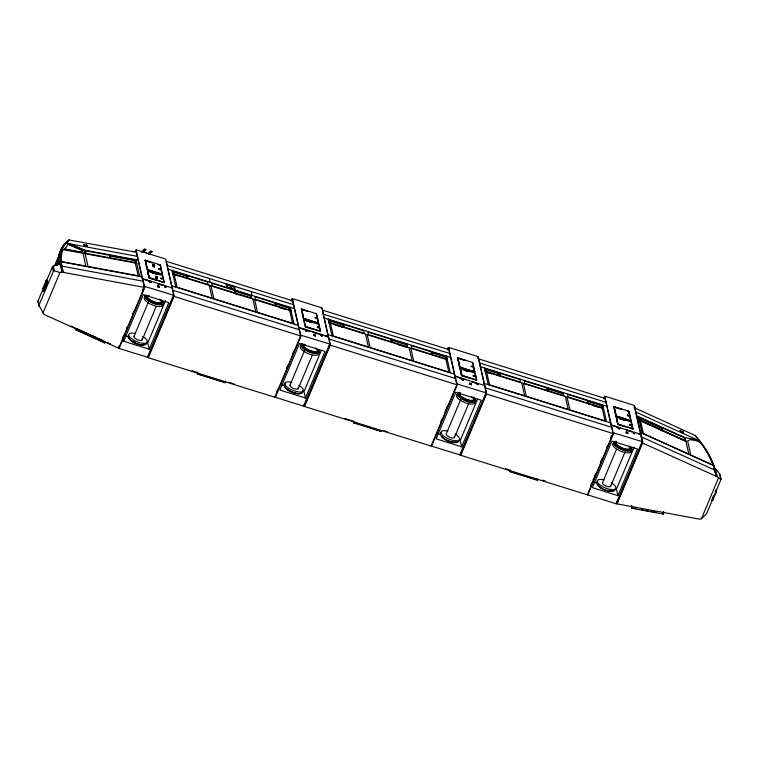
<?xml version="1.0" encoding="UTF-8"?>
<svg xmlns="http://www.w3.org/2000/svg" width="759" height="759" viewBox="0 0 759 759"><rect width="100%" height="100%" fill="white"/><g stroke="black" fill="none" stroke-linecap="round" stroke-linejoin="round"><path stroke-width="1.14" d="M57.599 265.1L58.045 263.8M57.551 265.081L58.092 263.8M715.481 490.76L715.376 491.282M142.227 252.263A6.281 1.48 -72.7 0 1 143.034 250.973L144.608 249.132L145.823 249.512L144.238 251.352A6.281 1.48 -72.7 0 0 143.555 252.424M148.527 253.98A6.281 1.48 -72.7 0 1 149.219 252.899L150.794 251.068L152.009 251.447L150.424 253.278A6.281 1.48 -72.7 0 0 149.741 254.35M325.165 336.028L328.457 337.062L321.996 307.869L292.329 298.6L298.866 327.385L328.571 336.806L330.222 344.178L300.972 335.222L298.799 327.793L309.786 331.228M484.792 385.591L478.217 356.654L448.55 347.394L455.096 376.17L484.792 385.591L486.443 392.963L457.193 384.007L455.125 376.331M144.295 287.386L61.877 272.101L59.97 272.49L53.661 270.631L38.918 305.222L44.088 314.463L118.746 348.239L144.295 287.386L136.307 252.244L68.746 239.929A1.546 1.138 -1.5 0 0 67.949 240.451M65.549 247.937L64.847 249.322L68.054 244.189L82.285 250.204L82.703 252.633L82.285 250.204M67.788 240.982C62.153 244.284 57.257 255.479 59.325 263.534M68.054 244.189L82.209 250.47M110.055 256.03L110.235 255.366L110.653 258.648L110.055 256.03L134.704 260.593L138.204 275.773L88.035 266.466M134.704 260.593L134.884 259.939L85.577 250.793L86.175 253.421L135.482 262.557L135.301 263.221M631.535 508.217L631.849 506.13L631.535 508.217L663.176 514.09L663.489 511.993L663.176 514.09M62.864 249.597L62.409 251.201A143.555 56.166 15.1 0 0 61.251 259.787L61.432 261.57L85.881 266.067L82.978 253.297L62.295 249.493M42.789 291.209L46.66 282.433L46.384 280.137L47.438 280.498L47.694 282.756L44.05 291.428L42.789 291.209L42.523 288.942L46.365 280.109M712.881 500.048L711.553 500.124L712.843 500.134L716.411 491.604L716.126 489.28M616.612 501.794L617.076 503.872L699.494 519.156L701.401 518.758L706.582 513.739L720.974 479.46L717.283 476.785L642.626 443.019L640.226 432.431L713.726 465.675M39.221 306.702L38.178 302.129A1.48 1.11 -40.7 0 1 38.016 301.076L43.842 287.234M44.734 285.099L52.333 266.997A1.262 0.949 -40.7 0 1 53.31 266.105L57.618 264.521L61.47 264.284L63.31 272.367M54.496 265.802L61.849 248.411M58.841 263.506L58.984 260.973A113.243 20.74 -71.4 0 1 57.693 264.398M42.921 313.106L59.97 272.49M146.743 267.785L145.178 260.185L160.386 264.929L162.417 274.635M146.155 264.094L145.481 260.394L147.464 269.843M172.236 288.268L165.766 259.075L136.108 249.815L142.569 279.008L151.364 281.75M142.569 279.008L144.741 286.428L173.991 295.384L172.34 288.012L142.645 278.591M145.178 260.185L147.218 269.891L154.229 271.959M147.502 271.143L162.815 275.64L164.286 282.822M147.806 271.361L149.324 278.041L148.062 272.472M152.834 265.109L153.166 264.312L154.295 264.663L154.305 266.969L153.176 266.618L152.834 265.109L153.963 265.46L154.305 266.969M119.248 345.81L118.338 347.983L118.916 348.447L147.977 357.347L173.545 296.399M122.446 338.201L123.812 334.947M126.544 328.429L127.465 326.247M132.474 314.302L133.85 311.038M142.512 290.393L144.333 286.048M153.176 266.618L153.166 264.312L153.536 265.754C155.434 267.614 154.276 263.231 153.963 265.46M119.097 348.514L145.102 286.579M147.607 270.887L149.077 278.079L147.768 272.301M123.708 341.265L143.261 294.682L168.773 302.651L149.219 349.235L123.708 341.265L123.224 339.15M160.386 264.929L158.1 264.512M155.889 278.572L155.889 276.267L157.018 276.627L157.018 278.923L155.889 278.572L155.889 276.267L156.25 277.718C158.147 279.568 156.99 275.185 156.677 277.424L157.018 278.923M133.935 336.455L148.441 301.902M162.113 274.426L160.13 264.967L157.768 264.521M157.417 285.773L158.906 285.953L159.02 287.215L157.644 286.788L157.417 285.773L158.792 286.209L159.02 287.215M157.644 286.788L157.521 285.517M162.464 275.934L164.086 282.357L161.724 281.912M142.17 339.937L156.221 306.456M173.802 273.847L173.536 274.483L173.213 271.219L207.463 281.921L208.061 284.54L173.802 273.847L173.213 271.219M165.519 300.64L147.777 342.888L149.219 349.235M147.379 357.347L173.384 295.412M299.198 329.719L172.635 290.185L174.048 296.418L148.309 357.736L274.872 397.261L300.611 335.943L292.632 300.801L166.069 261.276L172.388 289.094M186.866 277.832L186.742 275.451L187.065 278.714M197.387 374.073L197.653 372.678L197.387 374.073L225.034 382.707L225.3 381.312L225.034 382.707M235.394 292.993L235.271 290.602L235.594 293.866L238.933 294.909M250.954 297.851L250.831 295.46L211.647 283.221L212.245 285.849L251.428 298.088L250.831 295.46M276.058 306.503L275.735 303.239M289.397 309.852L289.264 307.461L255.015 296.769L255.612 299.397L289.862 310.089L289.264 307.461M302.243 313.429L301.399 308.97L316.607 313.723L318.647 323.429L316.247 314.017M301.399 308.97L303.439 318.676L311.579 321.104M303.685 318.638L301.702 309.179L307.234 311.199M304.511 323.4L303.837 319.681L319.036 324.425L320.507 331.617M276.845 391.34L277.756 389.168M286.418 368.523L287.794 365.259M292.803 353.314L293.724 351.132M274.578 396.815L275.327 397.299L301.323 335.374M303.837 319.681L305.298 326.863L311.816 328.903M305.545 326.825L304.141 319.89L311.921 322.613M289.985 385.192L304.492 350.639M313.638 334.567L315.127 334.738L315.251 336.009L313.865 335.573L313.638 334.567L315.023 334.994L315.251 336.009M313.865 335.573L313.742 334.311M320.203 331.408L318.789 324.472L319.947 330.288M298.221 388.665L312.272 355.193M329.558 322.404L329.434 320.013L363.684 330.706L364.282 333.334L330.032 322.632L329.434 320.013M321.285 350.506L303.998 391.672L305.45 398.029L279.929 390.06L299.482 343.476L325.004 351.445L305.45 398.029M275.327 397.299L303.609 406.131L329.605 344.207M330.231 344.14L304.198 406.141L303.609 406.131M455.419 378.504L328.865 338.979L322.29 310.061L448.854 349.586L456.842 384.728L431.093 446.045L304.539 406.52L330.279 345.203L329.102 340.013M343.296 327.499L342.964 324.235L343.296 327.499L335.402 325.032M353.618 422.867L353.874 421.463L353.618 422.867L381.265 431.501L381.635 430.6M391.625 341.778L391.492 339.387L391.824 342.66M406.786 344.89L407.052 344.254L367.868 332.015L368.466 334.643L407.649 346.872L407.384 347.518L406.786 344.89L391.227 340.032M432.089 354.415L431.956 352.024L432.554 354.652M445.22 356.891L445.486 356.256L411.236 345.554L411.833 348.182L446.083 358.884L445.818 359.519L445.22 356.891L431.691 352.669M474.868 372.214L472.829 362.508L457.63 357.764L459.669 367.47L467.269 369.842M464.906 379.671L455.096 376.17M459.669 367.47L457.63 357.764M458.872 362.83L457.933 357.973L459.916 367.422L459.394 365.126M476.728 380.401L475.267 373.219L460.058 368.476L461.529 375.658L469.66 378.077M440.818 421.662L441.738 419.48M444.926 411.881L445.837 409.708M446.747 407.536L447.668 405.363M430.789 445.561L431.548 446.093L457.544 384.158M461.529 375.658L460.058 368.476M461.88 375.363L460.362 368.684L461.88 375.363L476.424 380.193M472.477 362.802L474.565 372.005L473.521 367.403M446.207 433.977L460.713 399.424M469.859 383.352L471.348 383.532L471.472 384.794L470.087 384.367L469.859 383.352L471.244 383.788L471.472 384.794M470.087 384.367L469.973 383.096M454.442 437.459L468.948 402.906M485.788 371.189L485.656 368.798L519.906 379.5L520.503 382.119L486.253 371.426L485.656 368.798M477.506 399.3L460.229 440.467L461.671 446.823L436.15 438.854L455.713 392.27L481.225 400.24L461.671 446.823M431.548 446.093L459.831 454.926L485.921 393.02M486.453 392.934L460.447 454.897L459.831 454.926M611.65 427.298L485.086 387.773L478.521 358.855L605.075 398.38L613.063 433.522L587.324 494.84L460.76 455.315L486.5 393.997L485.324 388.807M498.919 373.665L499.194 373.03L499.517 376.293L498.919 373.665L485.39 369.443M509.839 471.652L510.105 470.257L509.839 471.652L537.486 480.286L537.865 479.394M563.406 395.43L563.273 393.039L524.089 380.8L524.687 383.428L563.871 395.667L563.273 393.039M537.486 480.286L537.751 478.891M588.31 403.209L588.178 400.818L588.51 404.082M602.039 408.314L601.716 405.04L567.457 394.348L568.055 396.976L602.314 407.668L601.716 405.04M631.09 421.008L629.05 411.302L613.851 406.549L614.932 412.061M611.213 425.22L604.781 396.179L634.439 405.448L640.909 434.641L638.708 433.958M613.851 406.549L615.891 416.255L615.416 414.158M616.242 415.96L614.154 406.767L616.242 415.96L630.786 420.79M630.786 428.512L633.063 428.939L631.488 422.013L616.28 417.26L617.228 422.137M616.479 417.725L617.997 424.404M590.663 485.656L592.029 482.401M592.94 480.229L593.851 478.056M594.762 475.884L595.673 473.711M600.692 461.757L602.067 458.493M606.621 447.63L607.532 445.457M610.729 437.848L611.64 435.675M587.087 494.489L587.77 494.887L613.775 432.953L642.664 441.757L641.013 434.385L611.318 424.964M616.28 417.26L617.75 424.442L625.35 426.824M628.699 411.596L630.9 420.533M629.05 411.302L626.773 410.875M602.437 482.771L616.488 449.3M626.194 431.89L626.317 433.152L627.807 433.332L627.579 432.317L626.194 431.89L626.317 433.152M631.137 422.308L632.645 428.987L631.384 423.418M627.579 432.317L627.693 433.588M610.672 486.244L625.169 451.7M634.192 447.004L616.45 489.251L617.892 495.608L592.381 487.639L611.934 441.055L637.446 449.024L617.892 495.608M587.77 494.887L616.052 503.72L642.057 441.785M642.674 441.681L616.678 503.615L616.052 503.72M617.076 503.872L642.626 443.019M701.401 518.758L718.45 478.142M712.274 498.701L713.564 495.636M134.998 251.865L136.108 249.815M291.219 300.668L292.329 298.6M291.171 301.029L292.196 299.122L292.889 299.34M447.44 349.463L448.55 347.394M447.393 349.823L448.427 347.916L449.119 348.134M603.661 398.257L604.781 396.179M603.623 398.617L604.648 396.701L605.34 396.919L604.287 398.873M105.264 342.138L104.77 342.992L76.109 330.023L76.488 328.666M76.109 330.023L76.602 329.169M104.77 342.992L105.15 341.635L77.551 329.15M640.122 420.163L684.789 440.372L684.191 437.744L639.533 417.535L639.771 420.771L639.372 419.025M661.506 428.247L661.857 427.64L662.104 430.875L661.506 428.247L639.173 418.143M62.447 247.481L61.251 249.332A146.667 57.01 23.2 0 0 58.234 259.806L57.314 262.661A120.311 17.837 -70.6 0 1 56.289 265.271M695.538 436.767L695.737 436.51A1.546 1.167 4.7 0 0 695.633 435.713L634.647 407.877M65.777 242.937L64.373 244.426A146.667 57.039 23.2 0 0 58.785 258.515L58.775 259.502A121.782 18.055 -70.6 0 1 56.375 265.688M162.16 278.8L160.993 278.079L162.16 278.8L160.785 278.373L161.316 278.961M477.003 384.348L478.483 384.671L477.041 384.509M630.729 425.429L629.41 424.793L630.169 425.401M634.552 433.778L633.234 433.142L634.163 433.787M144.608 249.132L142.967 250.755A6.717 1.575 -72.7 0 0 141.98 252.481M145.823 249.512L144.182 251.134A6.717 1.575 -72.7 0 0 143.812 251.684M150.794 251.068L149.153 252.681A6.717 1.575 -72.7 0 0 148.413 253.914M152.009 251.447L150.367 253.06A6.717 1.575 -72.7 0 0 149.874 253.829M69.486 239.853L66.118 243.269A144.571 56.564 15.1 0 0 62.504 248.971L61.697 250.992A144.295 56.46 15.1 0 0 60.53 259.635L63.016 272.31M150.671 282.652L149.352 282.025L150.69 282.433M316.142 318.173L314.976 317.452L315.744 318.41M461.851 379.547L463.17 380.183L461.842 379.766M473.236 375.952L474.565 376.511L473.218 376.17M627.313 415.287L628.632 415.923L627.295 415.505M618.253 428.399L619.505 428.712L618.414 428.048L619.401 428.892L618.149 428.655M47.438 280.498L46.052 280.498M61.185 264.227L61.109 264.227A1.774 1.603 -12.8 0 0 60.103 264.549M639.97 431.311L636.412 415.676L685.121 437.706L699.229 440.22M69.344 243.743L137.237 256.333M138.091 260.109L84.315 250.072L66.669 242.671L84.315 250.072L88.12 266.826M64.913 249.056L82.769 252.368M65.957 249.531L81.583 252.424M136.743 263.278L82.978 253.297M60.739 261.751L141.886 276.798M61.896 266.143L142.872 281.162M633.68 508.132L635.938 508.549M641.592 509.602L643.85 510.02M646.108 510.437L648.366 510.854M650.634 511.272L656.279 512.325M317.717 327.822L318.448 327.461L317.063 326.958L318.334 327.717L317.575 327.186M166.999 265.365L293.515 304.701M323.22 314.15L449.736 353.485M479.451 362.944L605.967 402.279M144.523 249.54L145.737 249.92M150.709 251.476L151.923 251.846M321.171 308.173L321.863 308.391M477.392 356.958L478.085 357.176L478.426 358.675L477.734 358.457M633.964 407.241L634.647 407.46L634.315 405.97M145.073 260.441L152.673 262.813M301.295 309.226L307.812 311.266M459.688 358.694L465.125 360.392M614.828 407.147L621.346 409.177M145.377 260.65L152.132 262.756M460.077 358.931L465.713 360.696M615.169 407.374L620.805 409.129M167.843 269.075L294.416 308.666M324.065 317.869L450.637 357.451M480.286 366.654L606.868 406.245M172.938 271.864L186.477 276.086M234.996 291.238L250.555 296.105M275.46 303.875L288.999 308.107M329.169 320.649L342.698 324.88M547.448 388.817L563.007 393.684M587.912 401.454L601.441 405.685M172.815 274.008L291.077 310.943M329.036 322.793L447.307 359.728M485.267 371.587L603.528 408.522M174.665 274.834L178.052 275.897M279.445 307.556L285.08 309.321M398.484 344.738L406.264 347.167M485.988 372.062L491.623 373.826M593.016 405.496L598.661 407.251M147.569 269.587L162.227 274.17M303.799 318.382L318.344 323.211L316.512 315.165M460.02 367.176L474.669 371.749M147.322 269.635L162.53 274.378M303.553 318.419L318.752 323.173M459.774 367.214L474.973 371.957M615.995 415.998L631.203 420.752M616.972 416.596L622.902 418.332M150.756 272.168L156.193 273.857M303.723 319.937L312.414 322.651M464.299 370.079L467.553 371.104M619.429 418.532L625.947 420.571M151.193 272.415L156.828 274.179M463.635 369.994L468.142 371.407M619.866 418.788L625.501 420.543M149.428 277.785L164.086 282.357M305.659 326.569L320.307 331.152M618.101 424.148L632.759 428.731M149.181 277.822L164.39 282.566M305.412 326.607L320.611 331.36M461.633 375.401L476.842 380.145M617.854 424.186L633.063 428.939M150.159 278.42L156.088 280.147M212.188 298.192L177.103 287.234L174.2 274.435M257.529 312.357L292.604 323.306L289.701 310.507M171.648 285.83L298.211 325.355M327.869 334.615L454.432 374.14M484.1 383.409L610.653 422.934M145.832 279.881L151.326 281.598M157.919 283.657L163.413 285.365M303.154 329.008L309.748 331.066M313.04 332.1L321.835 334.842M325.127 335.876L328.419 336.901M458.284 377.46L464.869 379.519M471.462 381.578L476.956 383.295M614.505 426.245L619.999 427.962M626.592 430.021L632.086 431.738M638.68 433.797L640.871 434.48M157.957 283.809L163.451 285.526M313.078 332.262L321.863 335.004M471.5 381.73L476.994 383.447M620.037 428.123L611.356 425.125L613.006 432.421L613.775 432.953M626.63 430.182L632.124 431.899M157.749 286.532L159.134 286.959M313.97 335.317L315.355 335.753M470.201 384.111L471.576 384.538M626.422 432.896L627.807 433.332M174.048 296.418L300.611 335.943M330.279 345.203L456.842 384.728M486.5 393.997L613.063 433.522M46.764 281.798L47.789 282.073M715.481 490.599L716.515 490.921M46.555 282.699L47.599 283.031M715.282 491.547L716.316 491.87M43.121 290.877L44.164 291.209M125.586 335.952L128.916 336.996M281.817 384.747L285.147 385.79M438.038 433.541L440.258 434.233M594.259 482.326L596.479 483.018M191.989 370.79L197.625 372.546M228.763 382.27L234.114 383.95M345.003 418.579L353.571 421.254M383.912 430.733L387.128 431.729M505.513 468.701L508.729 469.707M542.277 480.191L545.493 481.187M198.384 373.912L223.82 381.862M353.504 422.365L359.035 424.091M361.246 424.774L371.198 427.886M373.409 428.579L381.265 431.501M509.725 471.149L537.372 479.783M321.399 335.535L322.158 336.066L321.361 336.095M697.066 439.784L635.577 411.966L636.203 414.756M639.201 420.201L685.946 441.34M688.849 454.11L643.404 433.55L640.501 420.79M720.851 478.825C720.414 474.555 717.91 470.191 714.153 468.123L715.984 476.197M641.213 436.795L714.57 469.973M70.948 326.047L75.15 327.954M77.209 328.884L80.236 330.25M82.247 331.161L90.321 334.814M92.475 335.782L96.772 337.736M98.926 338.704L102.152 340.165M107.455 342.565L110.558 343.969M75.995 329.52L104.657 342.48M165.13 287.31L164.608 286.712L165.804 287.092M305.981 331.266L305.63 330.753L306.959 331.313M695.168 435.258L700.045 441.254A144.409 47.94 30.2 0 1 712.976 463.398L714.617 468.17M713.783 465.855L714.475 468.284A1.774 1.603 -12.8 0 1 714.855 468.72M696.933 437.952L702.796 445.476M706.752 451.301L700.737 442.687L696.401 440.723L690.32 439.67L687.626 441.017L690.794 454.992L712.967 465.049L712.331 463.123A143.555 47.656 30.2 0 0 707.303 452.601L703.821 446.985M706.762 451.33L713.574 464.831M713.745 465.457L714.058 468.104L713.783 467.288M720.936 479.565L720.016 475.523A1.262 1.167 41.3 0 0 719.807 474.261M715.452 468.711L717.283 476.785M714.409 468.237L716.249 476.32M685.121 437.706L688.925 454.461M685.007 437.715L685.804 441.226L639.315 420.192L638.518 416.682M662.123 427.763L662.721 430.381M663.745 511.917L663.888 512.553M638.376 416.568L642.18 433.313M634.875 408.902L635.34 410.942M628.964 412.744L630.264 418.494M631.535 505.949L631.678 506.576M604.648 396.701L604.989 398.2M602.703 404.889L606.507 421.634M602.58 404.908L603.377 408.418M602.143 408.086L605.056 420.884L569.971 409.936L567.068 397.128M587.352 400.562L587.95 403.181M565.351 396.596L568.254 409.395L526.357 396.312L523.444 383.513M547.713 388.181L548.045 391.445L547.647 389.699M546.85 387.906L547.448 390.534M521.727 382.972L524.64 395.771L489.555 384.813L486.642 372.014M500.02 373.286L500.617 375.914M509.801 470.039L509.944 470.675M484.593 368.058L485.39 371.568M484.441 367.954L488.246 384.699M476.529 379.936L475.02 373.257L475.419 375.743M448.427 347.916L448.759 349.406M446.482 356.094L450.286 372.849M446.358 356.113L447.155 359.624M445.486 356.256L446.083 358.884M445.922 359.301L448.835 372.1L413.75 361.142L410.837 348.343M460.286 453.237L460.76 455.315M431.131 351.768L431.719 354.396M409.12 347.802L412.033 360.61L370.126 347.518L367.223 334.719M407.052 344.254L407.649 346.872M390.619 339.121L391.217 341.749M365.506 334.178L368.409 346.986L333.324 336.028L330.421 323.23M343.799 324.491L344.387 327.12M328.362 319.264L329.159 322.774M328.211 319.159L332.015 335.914M302.386 312.888L303.429 317.49M302.727 315.526L303.202 317.623M292.196 299.122L292.538 300.621M290.251 307.31L294.065 324.055M290.128 307.329L290.925 310.829M304.065 404.452L304.539 406.52M274.9 302.983L275.498 305.602M254.616 299.549L257.595 312.67M251.201 291.541L252.073 295.384M252.899 299.018L255.802 311.816L213.905 298.733L210.993 285.925M234.408 286.323L235.271 290.137M234.398 290.327L234.996 292.955M226.116 283.743L226.979 287.547M209.313 278.525L210.167 282.291M209.275 285.393L212.254 298.505M225.546 381.274L225.689 381.9M187.568 275.707L188.166 278.335M197.349 372.46L197.492 373.096M172.141 270.479L172.938 273.98M171.989 270.375L175.794 287.12M160.813 268.677L161.857 273.278M146.677 266.4L147.199 268.695M135.918 259.644L139.722 276.39M135.795 259.682L136.592 263.193M134.884 259.939L135.482 262.557M109.941 255.309L110.539 257.937M84.467 250.166L85.264 253.667M105.378 341.626L105.529 342.252M76.194 328.429L76.346 329.055M60.037 264.018L61.877 272.101M53.31 266.105L54.344 270.669M52.333 266.997L53.253 271.039M38.026 301.076L38.946 305.118M59.174 262.699L59.468 264.255M705.367 449.764A146.667 57.039 23.2 0 1 706.62 451.662M709.902 457.241A146.667 57.039 23.2 0 1 711.259 459.963M610.701 485.807A4.469 1.632 22.8 0 1 605.891 485.997A4.469 1.632 22.8 0 1 602.741 482.439M630.748 447.079A9.981 3.643 22.8 0 1 622.608 450.021A9.981 3.643 22.8 0 1 614.619 441.302M630.966 450.011A9.981 3.643 22.8 0 1 620.701 451.207A9.981 3.643 22.8 0 1 613.927 442.971M630.691 447.117A8.482 3.093 22.8 0 1 621.963 448.142A8.482 3.093 22.8 0 1 616.213 441.14M630.312 448.019A8.482 3.093 22.8 0 1 621.583 449.034A8.482 3.093 22.8 0 1 615.834 442.032M629.296 445.969A7.732 2.818 22.8 0 1 623.936 448.56A7.732 2.818 22.8 0 1 616.08 441.966M615.16 489.508A9.981 3.643 22.8 0 1 603.396 489.062A9.981 3.643 22.8 0 1 597.817 481.339M613.101 490.656A8.482 3.093 22.8 0 1 604.401 489.963A8.482 3.093 22.8 0 1 597.57 484.233M611.251 482.809A9.981 3.643 22.8 0 1 613.101 489.612A9.981 3.643 22.8 0 1 598.462 483.559A9.981 3.643 22.8 0 1 604.192 479.897M611.697 490.807A7.732 2.818 22.8 0 1 607.304 490.637M601.84 488.379A7.732 2.818 22.8 0 1 598.272 484.489M629.031 446.605A7.732 2.818 22.8 0 1 626.336 449.774M624.6 449.451A7.732 2.818 22.8 0 1 622.731 448.882M620.862 448.114A7.732 2.818 22.8 0 1 619.126 447.193M615.558 443.294A7.732 2.818 22.8 0 1 616.545 442.136M454.224 436.482A4.469 1.632 22.8 0 1 450.21 437.421A4.469 1.632 22.8 0 1 446.52 433.655M474.527 398.285A9.981 3.643 22.8 0 1 466.387 401.226A9.981 3.643 22.8 0 1 458.398 392.517M474.745 401.217A9.981 3.643 22.8 0 1 464.47 402.422A9.981 3.643 22.8 0 1 457.696 394.177M473.682 397.251A8.482 3.093 22.8 0 1 467.8 400.088A8.482 3.093 22.8 0 1 459.186 392.858M474.09 399.225A8.482 3.093 22.8 0 1 465.362 400.24A8.482 3.093 22.8 0 1 459.612 393.238M473.075 397.175A7.732 2.818 22.8 0 1 466.776 399.452A7.732 2.818 22.8 0 1 460.59 392.707M458.939 440.713A9.981 3.643 22.8 0 1 447.174 440.267A9.981 3.643 22.8 0 1 441.586 432.554M456.88 441.861A8.482 3.093 22.8 0 1 449.214 441.577A8.482 3.093 22.8 0 1 441.605 436.397M455.03 434.025A9.981 3.643 22.8 0 1 456.871 440.818A9.981 3.643 22.8 0 1 442.241 434.774A9.981 3.643 22.8 0 1 447.962 431.103M455.476 442.013A7.732 2.818 22.8 0 1 452.819 442.174M451.083 441.852A7.732 2.818 22.8 0 1 447.345 440.514M442.99 437.545A7.732 2.818 22.8 0 1 442.279 436.558M472.762 400.828A7.732 2.818 22.8 0 1 471.614 401.037M466.5 400.097A7.732 2.818 22.8 0 1 464.641 399.319M462.905 398.399A7.732 2.818 22.8 0 1 459.574 395.373M459.337 394.509A7.732 2.818 22.8 0 1 460.324 393.352M471.671 396.786A7.732 2.818 22.8 0 1 473.493 400.354M297.993 387.688A4.469 1.632 22.8 0 1 293.989 388.636A4.469 1.632 22.8 0 1 290.299 384.86M318.296 349.501A9.981 3.643 22.8 0 1 310.165 352.432A9.981 3.643 22.8 0 1 302.177 343.723M318.524 352.432A9.981 3.643 22.8 0 1 308.249 353.628A9.981 3.643 22.8 0 1 301.475 345.392M318.239 349.538A8.482 3.093 22.8 0 1 310.545 350.952A8.482 3.093 22.8 0 1 302.964 344.074M317.86 350.43A8.482 3.093 22.8 0 1 309.141 351.455A8.482 3.093 22.8 0 1 303.382 344.453M317.556 349.368A7.732 2.818 22.8 0 1 310.545 350.667A7.732 2.818 22.8 0 1 303.638 344.387M302.414 390.809A9.981 3.643 22.8 0 1 292.139 392.005A9.981 3.643 22.8 0 1 285.365 383.76M300.659 393.077A8.482 3.093 22.8 0 1 291.949 392.384A8.482 3.093 22.8 0 1 285.118 386.654M298.799 385.23A9.981 3.643 22.8 0 1 300.649 392.033A9.981 3.643 22.8 0 1 286.01 385.98A9.981 3.643 22.8 0 1 291.741 382.318M296.598 393.38A7.732 2.818 22.8 0 1 294.853 393.058M292.993 392.488A7.732 2.818 22.8 0 1 286.769 388.75M315.44 347.992A7.732 2.818 22.8 0 1 316.541 352.034M306.683 349.614A7.732 2.818 22.8 0 1 305.194 348.599M303.344 346.588A7.732 2.818 22.8 0 1 305.251 344.349M141.942 338.95A4.469 1.632 22.8 0 1 137.398 339.681A4.469 1.632 22.8 0 1 134.817 335.943M146.126 294.995A9.981 3.643 22.8 0 0 154.115 303.704A9.981 3.643 22.8 0 0 162.246 300.763A8.482 3.093 22.8 0 1 154.494 302.224A8.482 3.093 22.8 0 1 146.904 295.336M162.777 304.814A9.981 3.643 22.8 0 1 151.003 304.368A9.981 3.643 22.8 0 1 145.424 296.655M162.075 302.651A8.482 3.093 22.8 0 1 153.09 302.718A8.482 3.093 22.8 0 1 146.534 296.228M160.804 299.653A7.732 2.818 22.8 0 1 155.443 302.243A7.732 2.818 22.8 0 1 147.588 295.649M146.667 343.191A9.981 3.643 22.8 0 1 136.089 343.267A9.981 3.643 22.8 0 1 128.375 335.63M135.263 342.309A8.482 3.093 22.8 0 1 133.366 341.294M144.608 344.339A8.482 3.093 22.8 0 1 134.893 343.201A8.482 3.093 22.8 0 1 129.353 337.167M142.749 336.493A9.981 3.643 22.8 0 1 144.599 343.296A9.981 3.643 22.8 0 1 129.96 337.252A9.981 3.643 22.8 0 1 135.69 333.581M143.935 344.017A7.732 2.818 22.8 0 1 143.204 344.491M140.548 344.643A7.732 2.818 22.8 0 1 138.802 344.32M135.074 342.983A7.732 2.818 22.8 0 1 131.857 341.057M159.39 299.264A7.732 2.818 22.8 0 1 160.491 303.296M157.844 303.458A7.732 2.818 22.8 0 1 156.098 303.135M154.229 302.566A7.732 2.818 22.8 0 1 152.369 301.797M149.143 299.862A7.732 2.818 22.8 0 1 149.2 295.612M231.267 286.475L229.161 287.699L232.861 288.856L230.262 287.633L232.055 287.177L232.159 286.447A1.319 0.484 22.8 0 0 231.514 285.963L228.772 285.232L231.267 286.475M86.773 245.337C83.177 246.428 90.236 246.703 86.213 246.03C89.553 245.176 83.215 244.227 86.773 245.337M146.278 253.013L146.895 253.269L146.278 253.013M149.457 281.769L150.832 282.348L149.457 281.769M158.584 268.971L159.959 269.549L158.584 268.971M158.697 268.714L160.064 269.293L158.697 268.714M164.665 286.513L166.041 287.092L164.665 286.513M305.687 330.554L307.053 331.133L305.735 330.497M320.886 335.307L322.262 335.886L320.943 335.25M461.908 379.348L463.284 379.927L461.908 379.348M471.14 366.293L472.515 366.872L471.14 366.293M473.293 375.743L474.66 376.331L473.341 375.696M627.37 415.088L628.737 415.666L627.418 415.031M629.515 424.537L630.89 425.116L629.515 424.537M633.338 432.886L634.714 433.465L633.338 432.886M683.328 432.023L682.313 432.317L683.603 433.114L681.762 432.279L682.796 431.843L681.554 430.989L683.328 432.023M83.879 244.445L84.61 245.963L83.879 244.445M680.168 430.268L680.861 431.871L680.168 430.268M233.781 286.418L226.875 284.274L227.596 287.443L234.503 289.606L233.781 286.418"/></g></svg>
